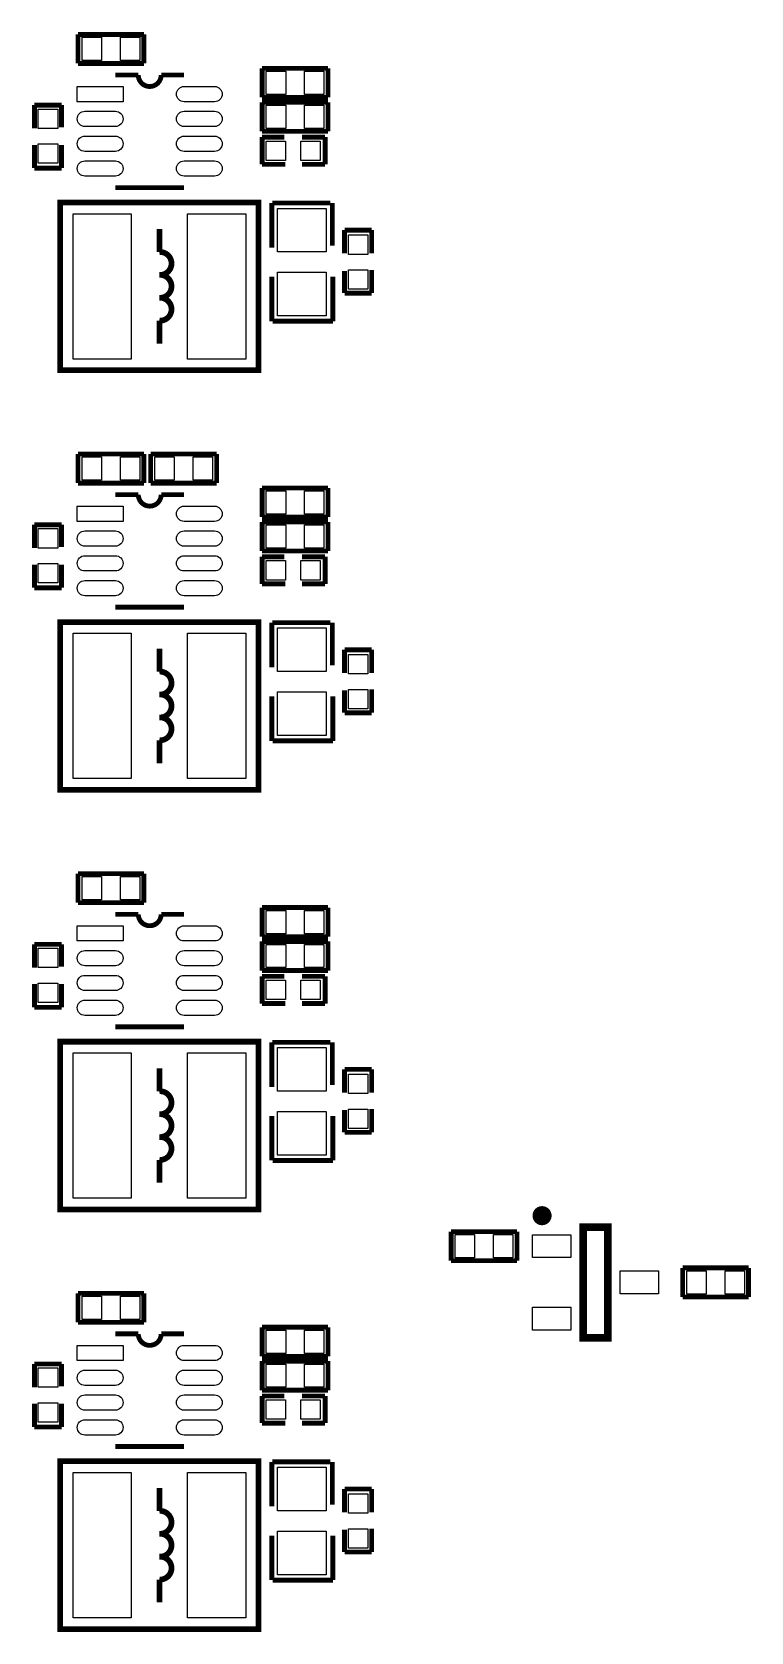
# Model space of a CAD drawing. Extents: x -24 to 175, y -12 to 101.
# Drawn here: x 32.6 to 51.45, y 27.08 to 69.02 of the extents above; entities that cross this region are included whole.
import ezdxf

# ---------------------------------------------------------------- set-up
doc = ezdxf.new("R2010")
doc.units = 0
doc.layers.add('PG_SILKSCREEN_TOP', color=4, linetype='CONTINUOUS')
doc.layers.add('PIN_TOP', color=5, linetype='CONTINUOUS')

msp = doc.modelspace()

# ---------------------------------------------------------------- linework, layer by layer
at = {"layer": 'PG_SILKSCREEN_TOP'}
for points, const_width in [([(35.5346, 68.961), (33.8074, 68.961)], 0.127), ([(33.8074, 68.961), (33.8074, 68.199)], 0.127), ([(35.5346, 68.199), (35.5346, 68.961)], 0.127), ([(33.8074, 68.199), (35.5346, 68.199)], 0.127), ([(35.386899, 67.896105), (34.787002, 67.896105)], 0.127), ([(40.3606, 68.072), (38.6334, 68.072)], 0.127), ([(38.6334, 68.072), (38.6334, 67.31)], 0.127), ([(40.3606, 67.31), (40.3606, 68.072)], 0.127), ([(32.6644, 67.1068), (33.3756, 67.1068)], 0.127), ([(32.6644, 66.4972), (32.6644, 67.1068)], 0.127), ([(33.3756, 67.1068), (33.3756, 66.5226)], 0.127), ([(38.6334, 67.31), (40.3606, 67.31)], 0.127), ([(38.6334, 67.183), (38.6334, 66.421)], 0.127), ([(40.3606, 67.183), (38.6334, 67.183)], 0.127), ([(40.3606, 66.421), (40.3606, 67.183)], 0.127), ([(38.6334, 66.421), (40.3606, 66.421)], 0.127), ([(38.6334, 66.2686), (39.2176, 66.2686)], 0.127), ([(38.6334, 65.5574), (38.6334, 66.2686)], 0.127), ([(40.2844, 66.2686), (39.6748, 66.2686)], 0.127), ([(40.2844, 65.5574), (40.2844, 66.2686)], 0.127), ([(32.6644, 65.4558), (32.6644, 66.0654)], 0.127), ([(33.3756, 65.4558), (33.3756, 66.0654)], 0.127), ([(32.6644, 65.4558), (33.3756, 65.4558)], 0.127), ([(39.243, 65.5574), (38.6334, 65.5574)], 0.127), ([(40.2844, 65.5574), (39.6748, 65.5574)], 0.127), ([(34.787002, 64.945692), (36.586795, 64.945692)], 0.127), ([(38.8874, 64.5414), (38.8874, 63.373)], 0.127), ([(40.4241, 64.5414), (38.9001, 64.5414)], 0.127), ([(40.4749, 63.4238), (40.4749, 64.5414)], 0.127), ([(35.941, 63.857099), (35.941, 63.2571)], 0.150012), ([(41.5036, 63.8302), (40.7924, 63.8302)], 0.127), ([(40.7924, 63.8302), (40.7924, 63.2206)], 0.127), ([(41.5036, 63.8302), (41.5036, 63.2206)], 0.127), ([(38.8874, 61.4426), (38.8874, 62.611)], 0.127), ([(40.4876, 62.611), (40.4876, 61.4426)], 0.127), ([(40.7924, 62.1792), (40.7924, 62.7634)], 0.127), ([(41.5036, 62.7888), (41.5036, 62.1792)], 0.127), ([(41.5036, 62.1792), (40.7924, 62.1792)], 0.127), ([(35.941, 61.457103), (35.941, 60.857105)], 0.150012), ([(40.4876, 61.4426), (38.9128, 61.4426)], 0.127), ([(35.5346, 57.960997), (33.8074, 57.960997)], 0.127), ([(33.8074, 57.960997), (33.8074, 57.198997)], 0.127), ([(35.5346, 57.198997), (35.5346, 57.960997)], 0.127), ([(35.7124, 57.960997), (35.7124, 57.198997)], 0.127), ([(37.4396, 57.960997), (35.7124, 57.960997)], 0.127), ([(37.4396, 57.198997), (37.4396, 57.960997)], 0.127), ([(33.8074, 57.198997), (35.5346, 57.198997)], 0.127), ([(35.7124, 57.198997), (37.4396, 57.198997)], 0.127), ([(40.3606, 57.071997), (38.6334, 57.071997)], 0.127), ([(38.6334, 57.071997), (38.6334, 56.309997)], 0.127), ([(40.3606, 56.309997), (40.3606, 57.071997)], 0.127), ([(35.386899, 56.896102), (34.787002, 56.896102)], 0.127), ([(38.6334, 56.309997), (40.3606, 56.309997)], 0.127), ([(38.6334, 56.182997), (38.6334, 55.420997)], 0.127), ([(40.3606, 56.182997), (38.6334, 56.182997)], 0.127), ([(40.3606, 55.420997), (40.3606, 56.182997)], 0.127), ([(32.6644, 56.106797), (33.3756, 56.106797)], 0.127), ([(32.6644, 55.497197), (32.6644, 56.106797)], 0.127), ([(33.3756, 56.106797), (33.3756, 55.522597)], 0.127), ([(38.6334, 55.420997), (40.3606, 55.420997)], 0.127), ([(32.6644, 54.455797), (32.6644, 55.065397)], 0.127), ([(33.3756, 54.455797), (33.3756, 55.065397)], 0.127), ([(38.6334, 55.268597), (39.2176, 55.268597)], 0.127), ([(38.6334, 54.557397), (38.6334, 55.268597)], 0.127), ([(40.2844, 55.268597), (39.6748, 55.268597)], 0.127), ([(40.2844, 54.557397), (40.2844, 55.268597)], 0.127), ([(39.243, 54.557397), (38.6334, 54.557397)], 0.127), ([(40.2844, 54.557397), (39.6748, 54.557397)], 0.127), ([(32.6644, 54.455797), (33.3756, 54.455797)], 0.127), ([(34.787002, 53.945688), (36.586795, 53.945688)], 0.127), ([(38.8874, 53.541397), (38.8874, 52.372997)], 0.127), ([(40.4241, 53.541397), (38.9001, 53.541397)], 0.127), ([(40.4749, 52.423797), (40.4749, 53.541397)], 0.127), ([(35.941, 52.857095), (35.941, 52.257096)], 0.150012), ([(41.5036, 52.830197), (40.7924, 52.830197)], 0.127), ([(40.7924, 52.830197), (40.7924, 52.220597)], 0.127), ([(41.5036, 52.830197), (41.5036, 52.220597)], 0.127), ([(38.8874, 50.442597), (38.8874, 51.610997)], 0.127), ([(40.4876, 51.610997), (40.4876, 50.442597)], 0.127), ([(40.7924, 51.179197), (40.7924, 51.763397)], 0.127), ([(41.5036, 51.788797), (41.5036, 51.179197)], 0.127), ([(41.5036, 51.179197), (40.7924, 51.179197)], 0.127), ([(35.941, 50.4571), (35.941, 49.857101)], 0.150012), ([(40.4876, 50.442597), (38.9128, 50.442597)], 0.127), ([(35.5346, 46.960993), (33.8074, 46.960993)], 0.127), ([(33.8074, 46.960993), (33.8074, 46.198993)], 0.127), ([(35.5346, 46.198993), (35.5346, 46.960993)], 0.127), ([(33.8074, 46.198993), (35.5346, 46.198993)], 0.127), ([(35.386899, 45.896098), (34.787002, 45.896098)], 0.127), ([(40.3606, 46.071993), (38.6334, 46.071993)], 0.127), ([(38.6334, 46.071993), (38.6334, 45.309993)], 0.127), ([(40.3606, 45.309993), (40.3606, 46.071993)], 0.127), ([(38.6334, 45.309993), (40.3606, 45.309993)], 0.127), ([(32.6644, 45.106793), (33.3756, 45.106793)], 0.127), ([(32.6644, 44.497193), (32.6644, 45.106793)], 0.127), ([(33.3756, 45.106793), (33.3756, 44.522593)], 0.127), ([(38.6334, 45.182993), (38.6334, 44.420993)], 0.127), ([(40.3606, 45.182993), (38.6334, 45.182993)], 0.127), ([(40.3606, 44.420993), (40.3606, 45.182993)], 0.127), ([(38.6334, 44.420993), (40.3606, 44.420993)], 0.127), ([(32.6644, 43.455793), (32.6644, 44.065393)], 0.127), ([(33.3756, 43.455793), (33.3756, 44.065393)], 0.127), ([(38.6334, 44.268593), (39.2176, 44.268593)], 0.127), ([(38.6334, 43.557393), (38.6334, 44.268593)], 0.127), ([(40.2844, 44.268593), (39.6748, 44.268593)], 0.127), ([(40.2844, 43.557393), (40.2844, 44.268593)], 0.127), ([(39.243, 43.557393), (38.6334, 43.557393)], 0.127), ([(40.2844, 43.557393), (39.6748, 43.557393)], 0.127), ([(32.6644, 43.455793), (33.3756, 43.455793)], 0.127), ([(34.787002, 42.945685), (36.586795, 42.945685)], 0.127), ([(38.8874, 42.541393), (38.8874, 41.372993)], 0.127), ([(40.4241, 42.541393), (38.9001, 42.541393)], 0.127), ([(40.4749, 41.423793), (40.4749, 42.541393)], 0.127), ([(35.941, 41.857092), (35.941, 41.257093)], 0.150012), ([(41.5036, 41.830193), (40.7924, 41.830193)], 0.127), ([(40.7924, 41.830193), (40.7924, 41.220593)], 0.127), ([(41.5036, 41.830193), (41.5036, 41.220593)], 0.127), ([(40.7924, 40.179193), (40.7924, 40.763393)], 0.127), ([(41.5036, 40.788793), (41.5036, 40.179193)], 0.127), ([(38.8874, 39.442593), (38.8874, 40.610993)], 0.127), ([(40.4876, 40.610993), (40.4876, 39.442593)], 0.127), ([(41.5036, 40.179193), (40.7924, 40.179193)], 0.127), ([(35.941, 39.457097), (35.941, 38.857098)], 0.150012), ([(40.4876, 39.442593), (38.9128, 39.442593)], 0.127), ([(43.5864, 37.576811), (43.5864, 36.814811)], 0.127), ([(45.3136, 37.576811), (43.5864, 37.576811)], 0.127), ([(45.3136, 36.814811), (45.3136, 37.576811)], 0.127), ([(43.5864, 36.814811), (45.3136, 36.814811)], 0.127), ([(49.657, 36.6268), (49.657, 35.8648)], 0.127), ([(51.3842, 36.6268), (49.657, 36.6268)], 0.127), ([(51.3842, 35.8648), (51.3842, 36.6268)], 0.127), ([(35.5346, 35.96099), (33.8074, 35.96099)], 0.127), ([(33.8074, 35.96099), (33.8074, 35.19899)], 0.127), ([(35.5346, 35.19899), (35.5346, 35.96099)], 0.127), ([(49.657, 35.8648), (51.3842, 35.8648)], 0.127), ([(33.8074, 35.19899), (35.5346, 35.19899)], 0.127), ([(35.386899, 34.896095), (34.787002, 34.896095)], 0.127), ([(40.3606, 35.07199), (38.6334, 35.07199)], 0.127), ([(38.6334, 35.07199), (38.6334, 34.30999)], 0.127), ([(40.3606, 34.30999), (40.3606, 35.07199)], 0.127), ([(32.6644, 34.10679), (33.3756, 34.10679)], 0.127), ([(32.6644, 33.49719), (32.6644, 34.10679)], 0.127), ([(33.3756, 34.10679), (33.3756, 33.52259)], 0.127), ([(38.6334, 34.30999), (40.3606, 34.30999)], 0.127), ([(38.6334, 34.18299), (38.6334, 33.42099)], 0.127), ([(40.3606, 34.18299), (38.6334, 34.18299)], 0.127), ([(40.3606, 33.42099), (40.3606, 34.18299)], 0.127), ([(38.6334, 33.42099), (40.3606, 33.42099)], 0.127), ([(38.6334, 33.26859), (39.2176, 33.26859)], 0.127), ([(38.6334, 32.55739), (38.6334, 33.26859)], 0.127), ([(40.2844, 33.26859), (39.6748, 33.26859)], 0.127), ([(40.2844, 32.55739), (40.2844, 33.26859)], 0.127), ([(32.6644, 32.45579), (32.6644, 33.06539)], 0.127), ([(33.3756, 32.45579), (33.3756, 33.06539)], 0.127), ([(32.6644, 32.45579), (33.3756, 32.45579)], 0.127), ([(39.243, 32.55739), (38.6334, 32.55739)], 0.127), ([(40.2844, 32.55739), (39.6748, 32.55739)], 0.127), ([(34.787002, 31.945682), (36.586795, 31.945682)], 0.127), ([(38.8874, 31.54139), (38.8874, 30.37299)], 0.127), ([(40.4241, 31.54139), (38.9001, 31.54139)], 0.127), ([(40.4749, 30.42379), (40.4749, 31.54139)], 0.127), ([(35.941, 30.857088), (35.941, 30.25709)], 0.150012), ([(41.5036, 30.83019), (40.7924, 30.83019)], 0.127), ([(40.7924, 30.83019), (40.7924, 30.22059)], 0.127), ([(41.5036, 30.83019), (41.5036, 30.22059)], 0.127), ([(40.7924, 29.17919), (40.7924, 29.76339)], 0.127), ([(41.5036, 29.78879), (41.5036, 29.17919)], 0.127), ([(38.8874, 28.44259), (38.8874, 29.61099)], 0.127), ([(40.4876, 29.61099), (40.4876, 28.44259)], 0.127), ([(41.5036, 29.17919), (40.7924, 29.17919)], 0.127), ([(35.941, 28.457093), (35.941, 27.857094)], 0.150012), ([(40.4876, 28.44259), (38.9128, 28.44259)], 0.127)]:
    msp.add_lwpolyline(points, dxfattribs=dict(at, const_width=const_width))
for points, const_width in [([(36.586795, 67.896105), (35.986898, 67.896105, -0.999915), (35.386899, 67.896105)], 0.127), ([(35.941, 63.2571, -1.05711), (35.941, 62.657101)], 0.150012), ([(35.941, 62.657101, -1.057098), (35.941, 62.057102)], 0.150012), ([(35.941, 62.057102, -1.05711), (35.941, 61.457103)], 0.150012), ([(36.586795, 56.896102), (35.986898, 56.896102, -0.999915), (35.386899, 56.896102)], 0.127), ([(35.941, 52.257096, -1.05711), (35.941, 51.657098)], 0.150012), ([(35.941, 51.657098, -1.057098), (35.941, 51.057099)], 0.150012), ([(35.941, 51.057099, -1.05711), (35.941, 50.4571)], 0.150012), ([(36.586795, 45.896098), (35.986898, 45.896098, -0.999915), (35.386899, 45.896098)], 0.127), ([(35.941, 41.257093, -1.05711), (35.941, 40.657094)], 0.150012), ([(35.941, 40.657094, -1.057098), (35.941, 40.057095)], 0.150012), ([(35.941, 40.057095, -1.05711), (35.941, 39.457097)], 0.150012), ([(36.586795, 34.896095), (35.986898, 34.896095, -0.999915), (35.386899, 34.896095)], 0.127), ([(35.941, 30.25709, -1.05711), (35.941, 29.657091)], 0.150012), ([(35.941, 29.657091, -1.057098), (35.941, 29.057092)], 0.150012), ([(35.941, 29.057092, -1.05711), (35.941, 28.457093)], 0.150012)]:
    msp.add_lwpolyline(points, format="xyb", dxfattribs=dict(at, const_width=const_width))
for points, const_width in [([(33.341005, 60.157106), (38.540995, 60.157106), (38.540995, 64.557097), (33.341005, 64.557097)], 0.150012), ([(33.341005, 49.157103), (38.540995, 49.157103), (38.540995, 53.557094), (33.341005, 53.557094)], 0.150012), ([(33.341005, 38.157099), (38.540995, 38.157099), (38.540995, 42.55709), (33.341005, 42.55709)], 0.150012), ([(47.046007, 34.79579), (47.046007, 37.69581), (47.695993, 37.69581), (47.695993, 34.79579)], 0.2), ([(33.341005, 27.157096), (38.540995, 27.157096), (38.540995, 31.557087), (33.341005, 31.557087)], 0.150012)]:
    msp.add_lwpolyline(points, close=True, dxfattribs=dict(at, const_width=const_width))
at = {"layer": 'PG_SILKSCREEN_TOP', "const_width": 0.250012}
msp.add_lwpolyline([(46.095996, 37.995809, 1), (45.846004, 37.995791, 1)], format="xyb", close=True, dxfattribs=at)
at = {"layer": 'PIN_TOP'}
for points in [[(34.424899, 68.8848), (34.424899, 68.2752), (33.916899, 68.2752), (33.916899, 68.8848)], [(35.425101, 68.8848), (35.425101, 68.2752), (34.917101, 68.2752), (34.917101, 68.8848)], [(39.250899, 67.9958), (39.250899, 67.3862), (38.742899, 67.3862), (38.742899, 67.9958)], [(40.251101, 67.9958), (40.251101, 67.3862), (39.743101, 67.3862), (39.743101, 67.9958)], [(33.786953, 67.596004), (34.986849, 67.596004), (34.986849, 67.196005), (33.786953, 67.196005)], [(33.274, 66.4972), (32.766, 66.4972), (32.766, 67.0052), (33.274, 67.0052)], [(38.742899, 66.4972), (38.742899, 67.1068), (39.250899, 67.1068), (39.250899, 66.4972)], [(39.743101, 66.4972), (39.743101, 67.1068), (40.251101, 67.1068), (40.251101, 66.4972)], [(33.274, 65.5828), (32.766, 65.5828), (32.766, 66.0908), (33.274, 66.0908)], [(39.243, 66.167), (39.243, 65.659), (38.735, 65.659), (38.735, 66.167)], [(40.1574, 66.167), (40.1574, 65.659), (39.6494, 65.659), (39.6494, 66.167)], [(33.679003, 60.452102), (33.679003, 64.262102), (35.203003, 64.262102), (35.203003, 60.452102)], [(36.678997, 60.452102), (36.678997, 64.262102), (38.202997, 64.262102), (38.202997, 60.452102)], [(39.0398, 64.4017), (40.3098, 64.4017), (40.3098, 63.2587), (39.0398, 63.2587)], [(40.894, 63.7032), (41.402, 63.7032), (41.402, 63.1952), (40.894, 63.1952)], [(39.0398, 62.7253), (40.3098, 62.7253), (40.3098, 61.5823), (39.0398, 61.5823)], [(40.894, 62.7888), (41.402, 62.7888), (41.402, 62.2808), (40.894, 62.2808)], [(34.424899, 57.884797), (34.424899, 57.275197), (33.916899, 57.275197), (33.916899, 57.884797)], [(35.425101, 57.884797), (35.425101, 57.275197), (34.917101, 57.275197), (34.917101, 57.884797)], [(35.821899, 57.275197), (35.821899, 57.884797), (36.329899, 57.884797), (36.329899, 57.275197)], [(36.822101, 57.275197), (36.822101, 57.884797), (37.330101, 57.884797), (37.330101, 57.275197)], [(39.250899, 56.995797), (39.250899, 56.386197), (38.742899, 56.386197), (38.742899, 56.995797)], [(40.251101, 56.995797), (40.251101, 56.386197), (39.743101, 56.386197), (39.743101, 56.995797)], [(33.786953, 56.596001), (34.986849, 56.596001), (34.986849, 56.196001), (33.786953, 56.196001)], [(33.274, 55.497197), (32.766, 55.497197), (32.766, 56.005197), (33.274, 56.005197)], [(38.742899, 55.497197), (38.742899, 56.106797), (39.250899, 56.106797), (39.250899, 55.497197)], [(39.743101, 55.497197), (39.743101, 56.106797), (40.251101, 56.106797), (40.251101, 55.497197)], [(33.274, 54.582797), (32.766, 54.582797), (32.766, 55.090797), (33.274, 55.090797)], [(39.243, 55.166997), (39.243, 54.658997), (38.735, 54.658997), (38.735, 55.166997)], [(40.1574, 55.166997), (40.1574, 54.658997), (39.6494, 54.658997), (39.6494, 55.166997)], [(39.0398, 53.401697), (40.3098, 53.401697), (40.3098, 52.258697), (39.0398, 52.258697)], [(33.679003, 49.452098), (33.679003, 53.262098), (35.203003, 53.262098), (35.203003, 49.452098)], [(36.678997, 49.452098), (36.678997, 53.262098), (38.202997, 53.262098), (38.202997, 49.452098)], [(40.894, 52.703197), (41.402, 52.703197), (41.402, 52.195197), (40.894, 52.195197)], [(39.0398, 51.725297), (40.3098, 51.725297), (40.3098, 50.582297), (39.0398, 50.582297)], [(40.894, 51.788797), (41.402, 51.788797), (41.402, 51.280797), (40.894, 51.280797)], [(34.424899, 46.884793), (34.424899, 46.275193), (33.916899, 46.275193), (33.916899, 46.884793)], [(35.425101, 46.884793), (35.425101, 46.275193), (34.917101, 46.275193), (34.917101, 46.884793)], [(39.250899, 45.995793), (39.250899, 45.386193), (38.742899, 45.386193), (38.742899, 45.995793)], [(40.251101, 45.995793), (40.251101, 45.386193), (39.743101, 45.386193), (39.743101, 45.995793)], [(33.786953, 45.595997), (34.986849, 45.595997), (34.986849, 45.195998), (33.786953, 45.195998)], [(33.274, 44.497193), (32.766, 44.497193), (32.766, 45.005193), (33.274, 45.005193)], [(38.742899, 44.497193), (38.742899, 45.106793), (39.250899, 45.106793), (39.250899, 44.497193)], [(39.743101, 44.497193), (39.743101, 45.106793), (40.251101, 45.106793), (40.251101, 44.497193)], [(33.274, 43.582793), (32.766, 43.582793), (32.766, 44.090793), (33.274, 44.090793)], [(39.243, 44.166993), (39.243, 43.658993), (38.735, 43.658993), (38.735, 44.166993)], [(40.1574, 44.166993), (40.1574, 43.658993), (39.6494, 43.658993), (39.6494, 44.166993)], [(39.0398, 42.401693), (40.3098, 42.401693), (40.3098, 41.258693), (39.0398, 41.258693)], [(33.679003, 38.452095), (33.679003, 42.262095), (35.203003, 42.262095), (35.203003, 38.452095)], [(36.678997, 38.452095), (36.678997, 42.262095), (38.202997, 42.262095), (38.202997, 38.452095)], [(40.894, 41.703193), (41.402, 41.703193), (41.402, 41.195193), (40.894, 41.195193)], [(39.0398, 40.725293), (40.3098, 40.725293), (40.3098, 39.582293), (39.0398, 39.582293)], [(40.894, 40.788793), (41.402, 40.788793), (41.402, 40.280793), (40.894, 40.280793)], [(43.695899, 36.891011), (43.695899, 37.500611), (44.203899, 37.500611), (44.203899, 36.891011)], [(44.696101, 36.891011), (44.696101, 37.500611), (45.204101, 37.500611), (45.204101, 36.891011)], [(45.720991, 36.895862), (45.720991, 37.495759), (46.720989, 37.495759), (46.720989, 36.895862)], [(48.021011, 35.945851), (48.021011, 36.545749), (49.021009, 36.545749), (49.021009, 35.945851)], [(49.766499, 35.941), (49.766499, 36.5506), (50.274499, 36.5506), (50.274499, 35.941)], [(50.766701, 35.941), (50.766701, 36.5506), (51.274701, 36.5506), (51.274701, 35.941)], [(34.424899, 35.88479), (34.424899, 35.27519), (33.916899, 35.27519), (33.916899, 35.88479)], [(35.425101, 35.88479), (35.425101, 35.27519), (34.917101, 35.27519), (34.917101, 35.88479)], [(45.720991, 34.995841), (45.720991, 35.595738), (46.720989, 35.595738), (46.720989, 34.995841)], [(39.250899, 34.99579), (39.250899, 34.38619), (38.742899, 34.38619), (38.742899, 34.99579)], [(40.251101, 34.99579), (40.251101, 34.38619), (39.743101, 34.38619), (39.743101, 34.99579)], [(33.786953, 34.595994), (34.986849, 34.595994), (34.986849, 34.195995), (33.786953, 34.195995)], [(33.274, 33.49719), (32.766, 33.49719), (32.766, 34.00519), (33.274, 34.00519)], [(38.742899, 33.49719), (38.742899, 34.10679), (39.250899, 34.10679), (39.250899, 33.49719)], [(39.743101, 33.49719), (39.743101, 34.10679), (40.251101, 34.10679), (40.251101, 33.49719)], [(39.243, 33.16699), (39.243, 32.65899), (38.735, 32.65899), (38.735, 33.16699)], [(40.1574, 33.16699), (40.1574, 32.65899), (39.6494, 32.65899), (39.6494, 33.16699)], [(33.274, 32.58279), (32.766, 32.58279), (32.766, 33.09079), (33.274, 33.09079)], [(33.679003, 27.452091), (33.679003, 31.262091), (35.203003, 31.262091), (35.203003, 27.452091)], [(36.678997, 27.452091), (36.678997, 31.262091), (38.202997, 31.262091), (38.202997, 27.452091)], [(39.0398, 31.40169), (40.3098, 31.40169), (40.3098, 30.25869), (39.0398, 30.25869)], [(40.894, 30.70319), (41.402, 30.70319), (41.402, 30.19519), (40.894, 30.19519)], [(40.894, 29.78879), (41.402, 29.78879), (41.402, 29.28079), (40.894, 29.28079)], [(39.0398, 29.72529), (40.3098, 29.72529), (40.3098, 28.58229), (39.0398, 28.58229)]]:
    msp.add_lwpolyline(points, close=True, dxfattribs=at)
for points in [[(37.386844, 67.196005), (36.586947, 67.196005, -1), (36.586947, 67.596004), (37.386844, 67.596004, -1)], [(34.786849, 66.545993), (33.986953, 66.545993, -1), (33.986953, 66.945993), (34.786849, 66.945993, -1)], [(37.386844, 66.545993), (36.586947, 66.545993, -1), (36.586947, 66.945993), (37.386844, 66.945993, -1)], [(34.786849, 65.895804), (33.986953, 65.895804, -1), (33.986953, 66.295803), (34.786849, 66.295803, -1)], [(37.386844, 65.895804), (36.586947, 65.895804, -1), (36.586947, 66.295803), (37.386844, 66.295803, -1)], [(34.786849, 65.245793), (33.986953, 65.245793, -1), (33.986953, 65.645792), (34.786849, 65.645792, -1)], [(37.386844, 65.245793), (36.586947, 65.245793, -1), (36.586947, 65.645792), (37.386844, 65.645792, -1)], [(37.386844, 56.196001), (36.586947, 56.196001, -1), (36.586947, 56.596001), (37.386844, 56.596001, -1)], [(34.786849, 55.54599), (33.986953, 55.54599, -1), (33.986953, 55.945989), (34.786849, 55.945989, -1)], [(37.386844, 55.54599), (36.586947, 55.54599, -1), (36.586947, 55.945989), (37.386844, 55.945989, -1)], [(34.786849, 54.895801), (33.986953, 54.895801, -1), (33.986953, 55.2958), (34.786849, 55.2958, -1)], [(37.386844, 54.895801), (36.586947, 54.895801, -1), (36.586947, 55.2958), (37.386844, 55.2958, -1)], [(34.786849, 54.245789), (33.986953, 54.245789, -1), (33.986953, 54.645789), (34.786849, 54.645789, -1)], [(37.386844, 54.245789), (36.586947, 54.245789, -1), (36.586947, 54.645789), (37.386844, 54.645789, -1)], [(37.386844, 45.195998), (36.586947, 45.195998, -1), (36.586947, 45.595997), (37.386844, 45.595997, -1)], [(34.786849, 44.545987), (33.986953, 44.545987, -1), (33.986953, 44.945986), (34.786849, 44.945986, -1)], [(37.386844, 44.545987), (36.586947, 44.545987, -1), (36.586947, 44.945986), (37.386844, 44.945986, -1)], [(34.786849, 43.895797), (33.986953, 43.895797, -1), (33.986953, 44.295797), (34.786849, 44.295797, -1)], [(37.386844, 43.895797), (36.586947, 43.895797, -1), (36.586947, 44.295797), (37.386844, 44.295797, -1)], [(34.786849, 43.245786), (33.986953, 43.245786, -1), (33.986953, 43.645785), (34.786849, 43.645785, -1)], [(37.386844, 43.245786), (36.586947, 43.245786, -1), (36.586947, 43.645785), (37.386844, 43.645785, -1)], [(37.386844, 34.195995), (36.586947, 34.195995, -1), (36.586947, 34.595994), (37.386844, 34.595994, -1)], [(34.786849, 33.545983), (33.986953, 33.545983, -1), (33.986953, 33.945982), (34.786849, 33.945982, -1)], [(37.386844, 33.545983), (36.586947, 33.545983, -1), (36.586947, 33.945982), (37.386844, 33.945982, -1)], [(34.786849, 32.895794), (33.986953, 32.895794, -1), (33.986953, 33.295793), (34.786849, 33.295793, -1)], [(37.386844, 32.895794), (36.586947, 32.895794, -1), (36.586947, 33.295793), (37.386844, 33.295793, -1)], [(34.786849, 32.245783), (33.986953, 32.245783, -1), (33.986953, 32.645782), (34.786849, 32.645782, -1)], [(37.386844, 32.245783), (36.586947, 32.245783, -1), (36.586947, 32.645782), (37.386844, 32.645782, -1)]]:
    msp.add_lwpolyline(points, format="xyb", close=True, dxfattribs=at)

doc.saveas('drawing.dxf')
